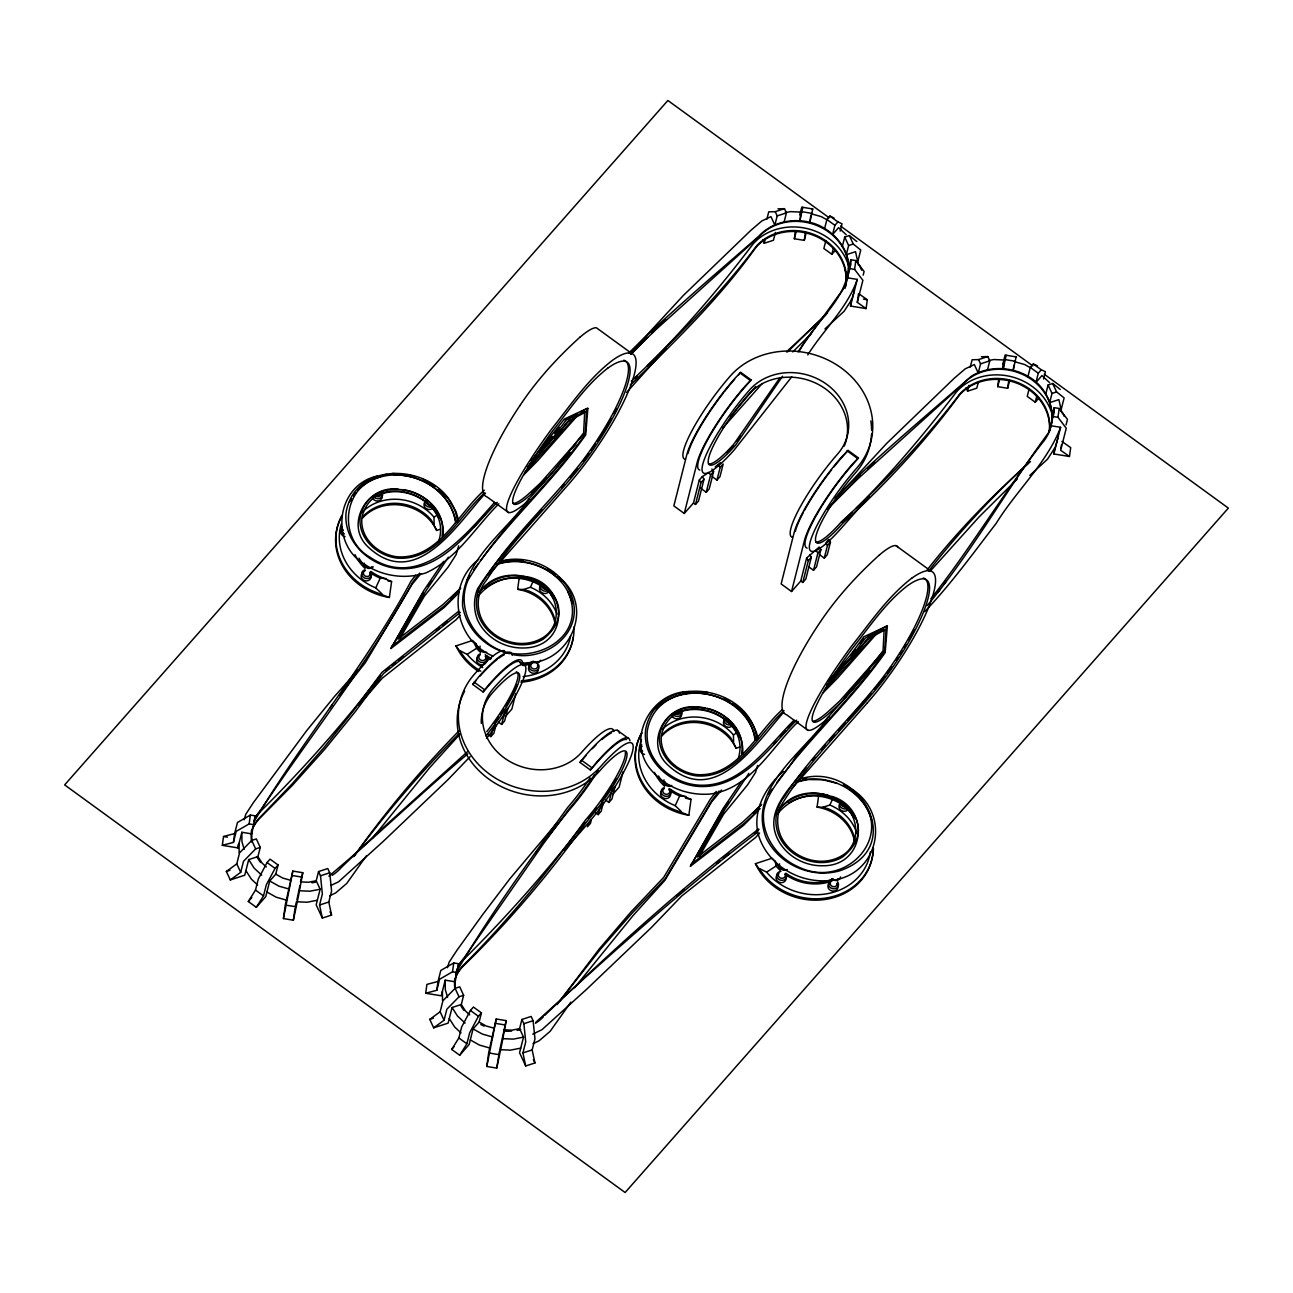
<?xml version="1.0" encoding="UTF-8"?>
<svg xmlns="http://www.w3.org/2000/svg" width="1293" height="1293" viewBox="0 0 1293 1293"><rect width="100%" height="100%" fill="white"/><g stroke="black" fill="none" stroke-linecap="round" stroke-linejoin="round"><path stroke-width="1.5" d="M442.044 536.175C450.287 489.562 370.04 468.373 360.165 517.103C357.805 538.502 377.265 555.958 397.387 558.123C438.036 561.049 458.562 516.44 484.584 492.843M443.143 536.353C445.584 512.917 424.944 491.728 402.22 489.675M741.503 753.964C749.73 707.336 669.483 686.163 659.624 734.893C657.248 756.276 676.708 773.747 696.846 775.897C737.495 778.839 758.021 734.23 784.043 710.633M742.586 754.142C744.833 732.646 727.652 712.976 707.239 708.386M480.786 560.419C513.402 516.634 554.358 479.655 585.697 434.836L587.879 408.346L586.78 408.556L585.212 434.189C549.46 485.538 499.971 526.041 468.05 580.201C458.482 601.584 467.226 627.186 485.344 641.102C520.239 672.893 591.273 641.991 567.789 591.677M776.624 782.879C810.064 737.204 852.62 698.996 885.155 652.609L887.337 626.119L886.238 626.329L884.654 651.963C857.954 689.751 824.982 722.496 795.114 757.698C784.641 775.234 767.783 789.926 763.791 810.663C760.785 834.26 776.091 856.726 797.167 866.326C849.356 893.172 902.983 826.389 849.501 789.393M255.351 815.867L251.796 833.888L241.856 832.272L237.896 847.885L222.315 845.347L223.544 836.506L234.647 833.532L237.443 822.51L250.373 815.059L255.351 815.867L253.945 821.378M222.315 845.347L233.435 842.373L234.647 833.532M237.896 847.885L238.381 844.345M233.435 842.373L236.215 831.351L249.145 823.9L250.373 815.059M283.426 918.563L285.333 904.728L292.832 871.078L302.788 872.71L298.538 895.726L293.366 920.196L283.426 918.563L292.832 871.078M293.366 920.196L295.014 908.332M296.905 899.912L299.976 885.43M341.998 515.325A61.692 54.468 14.2 0 0 374.259 591.693L389.387 597.479L391.585 581.575L381.015 577.082A43.526 38.434 14.2 0 1 371.188 571.587M458.708 963.77L455.168 981.791L445.212 980.175L441.269 995.788L425.688 993.25L426.916 984.409L438.02 981.452L440.816 970.429L453.746 962.962L458.708 963.77L456.849 971.124C489.837 914.749 529.419 860.766 567.643 807.479A55.502 10.764 -54 0 0 590.141 777.869M425.688 993.25L436.808 990.276L438.02 981.452M436.808 990.276L439.588 979.254L452.518 971.803L453.746 962.962M555.182 624.341A43.526 38.434 14.2 0 0 517.636 589.333L519.269 577.389M486.798 1066.466L488.706 1052.631L496.205 1018.997L506.161 1020.613L501.91 1043.645L496.738 1068.099L486.798 1066.466L496.205 1018.997M496.738 1068.099L499.437 1051.193M520.723 1048.138L510.46 1050.142L499.825 1049.657L506.161 1020.613M641.457 733.115A61.692 54.468 14.2 0 0 673.701 809.483L688.846 815.253L691.044 799.349L680.457 794.872A43.526 38.434 14.2 0 1 670.647 789.376M806.266 232.562L804.294 240.369L794.338 238.752L795.437 230.833M785.304 212.618L790.443 211.632L801.078 212.1L799.866 220.941L802.791 207.333L801.773 207.106L799.914 214.46M804.294 240.369L805.394 232.465M810.792 215.495L809.822 222.558L812.747 208.965L811.729 208.723M857.307 302.368L858.52 293.527L867.312 299.75L866.084 308.591L857.307 302.368L862.884 280.322L854.608 269.413L855.821 260.572L850.842 259.764L848.515 268.944M866.084 308.591L850.503 306.037L851.489 298.974M854.334 840.45A43.526 38.434 14.2 0 0 817.079 807.107L818.728 795.179M1009.639 380.465L1007.667 388.272L997.711 386.655L998.81 378.736M988.676 360.537L993.816 359.535L1004.451 360.02L1003.239 368.844L1006.164 355.252L1005.146 355.009L1002.818 364.19M1007.667 388.272L1008.492 382.34M1013.922 365.176L1013.179 370.477L1016.12 356.868L1015.102 356.626M1061.892 441.43L1070.685 447.653L1069.456 456.494L1060.68 450.271L1066.256 428.225L1057.965 417.316L1059.193 408.475L1054.215 407.667L1051.888 416.847M1069.456 456.494L1053.876 453.956L1054.619 448.655M1060.923 448.509L1061.408 444.97M236.781 863.869L226.388 871.466L230.299 879.935L240.692 872.322L236.781 863.869L239.561 852.847L251.731 840.434L256.337 838.931L260.265 847.4L257.937 856.58L262.01 862.997L266.31 866.989M240.692 872.322L243.488 861.3L255.642 848.903L260.265 847.4M257.937 856.58L248.709 859.603L244.749 875.216L230.299 879.935M255.497 890.069L258.293 879.046L267.053 862.56L270.059 859.15L278.076 864.969L275.748 874.149L269.72 881.002L265.76 896.615L256.321 907.33L248.304 901.512L255.497 890.069L263.513 895.887L256.321 907.33M263.513 895.887L266.293 884.865L275.053 868.395L278.076 864.969M302.788 872.71L300.461 881.891L308.494 882.262L316.219 880.743L318.547 871.563L327.776 868.54L329.731 872.775L331.59 890.99L328.794 902.013L331.558 915.072L322.329 918.078L316.187 904.825L320.147 889.212L316.219 880.743M295.289 906.345L296.453 901.754L307.087 902.239L317.351 900.235M322.329 918.078L319.565 905.019L322.361 893.996L320.502 875.797L318.547 871.563M458.158 593.455L444.146 607.532L390.955 648.488L423.797 590.562L443.564 561.388M490.871 736.606L492.908 728.573L495.93 725.147L493.894 733.179L490.871 736.606L487.671 734.279M501.619 724.419L504.82 711.796L507.826 708.37L504.626 720.993L501.619 724.419L498.419 722.092M515.713 693.824L511.866 709.065L505.272 716.548M440.153 1011.772L429.761 1019.385L433.672 1027.838L444.065 1020.242L440.153 1011.772L442.933 1000.75L455.104 988.353L459.71 986.834L463.637 995.303L461.31 1004.483L465.383 1010.9L469.682 1014.908M444.065 1020.242L446.861 1009.219L459.015 996.806L463.637 995.303M461.31 1004.483L452.081 1007.506L448.121 1023.119L433.672 1027.838M458.87 1037.972L461.666 1026.949L470.41 1010.463L473.432 1007.053L481.432 1012.872L479.121 1022.052L473.076 1028.905L469.133 1044.518L459.694 1055.233L451.677 1049.415L458.87 1037.972L466.886 1043.79L459.694 1055.233M466.886 1043.79L469.666 1032.768L478.426 1016.298L481.432 1012.872M519.592 1028.646L521.919 1019.466L531.148 1016.443L533.104 1020.678L534.963 1038.893L532.166 1049.916L534.93 1062.975L525.701 1065.982L519.56 1052.728L523.52 1037.115L519.592 1028.646L511.85 1030.165L503.834 1029.794M525.701 1065.982L522.938 1052.922L525.734 1041.899L523.875 1023.7L521.919 1019.466M594.974 812.311L598.174 814.638L599.79 808.206M608.906 802.452L612.106 789.813L615.112 786.403L611.928 799.026L608.906 802.452L605.706 800.125M684.256 513.466L697.169 462.425A67.527 13.092 -54 0 1 745.285 385.961L751.168 379.932L740.76 372.368L734.877 378.38A67.527 13.092 -54 0 0 686.777 454.845L673.847 505.902L684.256 513.466L693.484 502.993L699.303 480.026L702.309 476.616L708.871 472.446L710.584 475.048L706.22 492.277L699.82 487.606M623.016 771.856L619.153 787.098L612.559 794.581M766.878 219.196L768.737 211.858L775.234 211.68L784.463 208.674L786.419 212.909L784.091 222.089M693.484 502.993L695.489 504.448L701.016 482.628L704.022 479.218L702.309 476.616M704.022 479.218L698.511 501.037L695.489 504.448M775.412 232.465L773.44 240.272L764.211 243.278L765.197 239.383M775.234 211.68L777.19 215.915L774.863 225.111L770.951 216.642L761.787 220.99L750.78 230.429L683.254 295.547L630.919 352.407M711.893 469.02L713.607 471.622L709.243 488.851L706.22 492.277M716.969 480.091L720.153 467.452L723.175 464.042L719.975 476.664L716.969 480.091L712.168 476.6M794.338 238.752L796.326 230.93M800.157 215.786L801.078 212.1M824.578 228.683L826.906 219.503L829.912 216.076L834.017 217.967M825.839 240.676L823.867 248.482L831.868 254.301L835.423 250.292M840.175 231.14L842.034 223.786L837.929 221.895L834.906 225.321L832.579 234.502L838.624 227.665L846.204 234.744M831.868 254.301L833.355 248.45M842.389 246.252L844.717 237.072L849.323 235.568L856.839 241.532M757.617 811.228L743.604 825.322L690.414 866.278L723.24 808.335L740.824 782.41M844.717 237.072L848.628 245.541L846.301 254.721L855.53 251.699L858.423 264.855M850.842 259.764L850.891 264.289L847.303 277.785L857.259 279.401L850.503 306.037M857.97 261.024L860.75 250.002L853.251 244.021L849.323 235.568M863.174 275.15L864.096 271.482L855.821 260.572M791.542 591.499L804.472 540.458A67.527 13.092 -54 0 1 852.572 463.977L858.455 457.964L848.046 450.384L842.163 456.413A67.527 13.092 -54 0 0 794.064 532.878L781.134 583.935L791.542 591.499L800.771 581.026L806.59 558.059L819.18 547.052L820.893 549.654L816.529 566.884L813.523 570.294L808.707 566.803M800.771 581.026L802.775 582.48L808.303 560.661L811.309 557.251L809.612 554.632M811.309 557.251L805.798 579.054L802.775 582.48M813.523 570.294L817.871 553.081L820.893 549.654M819.455 554.616L824.255 558.123L827.455 545.484L830.462 542.058L828.748 539.456L826.744 541.735M830.462 542.058L827.278 554.697L824.255 558.123M970.251 367.115L972.11 359.761L978.607 359.599L987.836 356.577L989.791 360.812L987.464 369.992M978.3 382.324L976.813 388.175L967.584 391.181L969.071 385.33M978.607 359.599L980.563 363.834L978.235 373.014L974.324 364.545L965.144 368.893L954.153 378.332L886.626 443.451L838.22 495.833M997.711 386.655L999.699 378.849M1002.592 367.357L1004.451 360.02M1027.951 376.586L1030.279 367.406L1033.285 363.979L1037.39 365.871M1029.212 388.579L1027.24 396.385L1035.24 402.204L1038.796 398.196M1043.548 379.043L1045.407 371.705L1041.301 369.798L1038.279 373.224L1035.952 382.421L1041.98 375.568L1049.577 382.647M1035.24 402.204L1036.727 396.353M1045.762 394.155L1048.09 384.975L1052.696 383.471L1060.212 389.435M1048.09 384.975L1052.001 393.444L1049.674 402.624L1058.902 399.618L1061.795 412.758M1054.215 407.667L1054.264 412.192L1050.676 425.688L1060.616 427.304L1053.876 453.956M1060.874 410.77L1064.123 397.905L1056.607 391.924L1052.696 383.471M1066.079 424.896L1067.468 419.385L1059.193 408.475M438.472 541.864C454.7 495.445 372.853 467.5 361.911 517.75C359.664 538.195 378.316 554.81 397.533 556.83C438.311 559.336 457.9 513.499 484.293 490.192M458.659 545.872L456.122 554.6L448.218 566.964L424.233 596.315L399.779 638.694M738.481 757.779C751.863 711.926 671.924 686.324 661.37 735.539C659.123 755.969 677.758 772.6 696.975 774.62C737.091 777.222 756.583 732.501 782.443 709.469M757.617 765.408L755.565 772.39L747.661 784.754L723.676 814.089L699.238 856.483M244.135 819.794L245.735 814.348L253.46 802.533L306.586 730.771L334.224 696.814L357.854 670.113M254.026 821.621C302.74 739.483 365.612 665.717 410.98 581.236L415.683 575.175M447.507 967.714L449.107 962.251L456.833 950.436L483.162 913.941L509.959 878.674L557.283 822.461M857.259 279.401C847.465 307.912 823.706 329.586 807.753 354.912M854.463 290.424L851.796 299.507L844.07 311.322L824.982 328.891M1060.616 427.304C1046.877 463.153 1016.314 490.661 996.289 523.212C973.193 553.291 950.856 584.177 924.673 611.702M1057.836 438.327L1055.169 447.41L1047.443 459.241L1029.81 475.452M382.001 593.891L375.73 587.879L380.239 578.133L386.478 578.634M517.636 589.333L523.439 589.511L530.389 587.248L533.379 580.751M681.443 811.681L675.188 805.668L679.682 795.922L685.92 796.423M817.079 807.107L822.898 807.285L829.831 805.022L832.837 798.541M390.955 648.488L423.328 592.388M690.414 866.278L722.787 810.178L728.606 802.274M521.386 664.263A65.604 12.72 -54 0 0 489.11 685.112L483.081 691.949L472.672 684.385L479.008 676.53A67.527 13.092 -54 0 1 512.206 655.147M483.081 691.949L489.417 684.11M626.572 739.548A65.604 12.72 -54 0 0 596.396 763.145L590.368 769.981L579.959 762.417L586.311 754.562A67.527 13.092 -54 0 1 619.492 733.163M590.368 769.981L596.719 762.127A67.527 13.092 -54 0 1 629.901 740.744M448.348 557.186L425.397 591.725L398.002 639.195L443.014 604.526L460.712 588.121M467.258 579.652L469.359 576.355M748.873 773.311L724.84 809.499L697.46 856.968L742.457 822.316L761.642 804.537M768.818 794.144L771.969 789.183M455.605 977.136A50.459 44.56 14.2 0 1 462.054 967.277L462.7 966.307M349.53 501.894L351.567 498.856M353.603 495.817L355.656 492.778M782.491 376.279L735.588 445.099A55.502 10.764 -54 0 1 708.806 457.48A55.502 10.764 -54 0 1 748.372 394.575A55.502 49.005 14.2 0 1 818.663 384.603A55.502 49.005 14.2 0 1 844.264 446.117M799.074 351.664C813.911 321.246 850.244 298.101 848.45 261.752C845.428 244.991 832.967 231.447 817.58 224.772C797.91 216.82 773.473 220.263 758.781 236.247C714.997 274.601 670.307 311.985 628.899 352.941M780.002 377.637L733.988 443.935A55.502 10.764 -54 0 1 708.451 463.896M797.991 351.744L838.624 295.402A50.459 44.56 14.2 0 0 828.748 232.061A50.459 44.56 14.2 0 0 758.555 237.169L656.101 329.456L630.451 354.169M366.372 855.821L346.75 883.426L335.744 892.865L329.634 895.774M570.908 1002.107L550.123 1031.345L539.116 1040.784L533.007 1043.677M353.716 856.661C385.249 811.923 420.694 770.014 458.967 730.917M557.089 1004.564L599.225 948.981L630.596 912.357L663.729 877.365L710.439 799.026L716.306 791.445M519.931 405.549C536.805 380.126 557.461 357.498 580.072 337.085M427.983 586.068L431.474 581.333M354.266 856.014C386.041 812.57 421.373 771.776 459.193 733.503M559.998 1000.75L600.518 949.143L632.164 913.068L665.329 878.529L712.039 800.189L719.07 790.944M552.418 436.484L539.407 452.485M554.681 433.43L559.222 427.32M850.729 655.793L855.271 649.684M859.797 643.591L863.207 639.001M329.99 707.918L332.301 704.798M554.988 438.262L567.223 421.825L585.761 412.031M535.674 852.717L538.001 849.598M852.135 659.139L866.682 639.615L885.22 629.804M737.026 441.075L740.55 436.371M938.055 592.113L940.399 588.978M943.922 584.274L946.25 581.155M419.611 573.171L412.58 582.4C368.893 662.42 311.823 733.664 261.234 809.273A50.459 44.56 14.2 0 0 254.802 819.115M791.736 376.861L734.424 449.689A65.604 12.72 -54 0 1 702.762 464.316A65.604 12.72 -54 0 1 749.536 389.985A55.502 49.005 14.2 0 1 826.744 384.36A55.502 49.005 14.2 0 1 837.605 454.037A65.604 12.72 -54 0 0 792.318 537.338M473.577 569.76L478.378 563.538M1049.156 432.395A50.459 44.56 14.2 0 0 1018.173 383.714A50.459 44.56 14.2 0 0 959.358 395.173C925.125 441.77 885.737 484.358 842.874 523.132A55.502 10.764 -54 0 1 816.093 535.512A55.502 10.764 -54 0 1 855.659 472.608A79.73 70.388 14.2 0 0 871.53 433.898M805.846 767.686C791.187 787.389 764.551 810.145 777.012 837.702C784.883 855.126 803.551 866.116 822.51 865.76C865.373 866.585 871.353 807.753 831.577 796.294M372.4 838.284L429.599 767.767L460.163 733.923M574.561 987.739L632.972 915.67L664.861 880.371L711.57 802.032L721.51 790.039M339.332 695.472L365.402 662.582L412.111 584.242L420.807 573.753M380.19 675.77C342.031 725.389 300.364 772.26 255.707 816.125M546.438 838.672L568.775 810.485A59.543 11.54 -54 0 0 598.126 770.466M584.792 822.138C546.244 872.29 504.222 919.711 459.08 964.045M730.319 416.879L755.565 386.623M928.746 570.94C958.711 532.409 992.167 496.641 1028 463.508M927.162 569.906C958.016 530.55 993.169 494.734 1030.521 461.52M570.213 477.198L577.308 468.519M870.852 693.533L847.772 720.136M874.391 689.201L881.503 680.522A94.939 22.676 -55.3 0 0 884.881 676.013M837.67 671.714L846.026 661.644M722.674 428.096L762.207 383.52M929.926 571.49L979.124 516.877L1017.413 478.927M488.835 574.868L567.562 485.457A100.919 23.807 -55.2 0 0 631.534 383.358A100.919 23.807 -55.2 0 0 612.187 360.521C587.911 379.221 570.73 405.032 551.836 428.743A100.951 15.29 -52.8 0 0 525.103 503.381L554.309 470.377L583.612 433.01L584.711 411.659L565.995 420.209L551.901 439.248L530.178 464.64M911.662 578.246C887.418 596.994 870.189 622.79 851.279 646.532A100.951 15.29 -52.8 0 0 824.546 721.155L853.768 688.167L883.054 650.799L884.153 629.449L865.437 637.982L851.344 657.022L828.328 683.835M451.079 598.611L460.324 588.089M358.743 704.992L382.324 678.146L456.251 619.606L460.114 615.242M564.734 849.921L585.697 826.049A65.604 12.72 -54 0 0 632.455 751.718A65.604 12.72 -54 0 0 600.809 766.345A79.73 70.388 14.2 0 1 489.902 774.41A79.73 70.388 14.2 0 1 474.305 674.332A65.604 12.72 -54 0 1 504.48 650.735M753.173 813.378L761.092 804.359M792.237 788.148L867.021 703.247M485.441 493.199C456.51 525.071 415.409 592.323 367.454 546.341C344.261 523.681 368.036 484.245 398.486 489.352M494.492 502.492C464.51 536.353 419.869 591.014 369.83 557.105C337.101 538.599 342.904 485.231 380.498 476.891M531.164 460.874L564.394 419.045L586.78 408.556M474.369 526.623L486.168 513.24M497.207 502.379C469.569 530.162 440.848 573.187 396.288 568.403C368.861 565.122 342.839 540.975 346.152 511.899C357.159 452.809 451.79 466.207 457.463 522.049M569.696 420.144L527.35 467.08M574.981 417.122L524.942 472.317M498.856 503.785C475.388 527.205 457.124 558.754 426.06 572.831C405.873 579.523 383.229 576.5 365.434 564.879C329.327 544.288 335.776 485.344 377.281 476.002M577.131 415.99L537.84 460.567L523.584 475.064M584.161 433.543L540.118 483.356L528.077 494.411A90.979 13.334 -52.7 0 1 513.111 503.381M564.039 457.674L566.657 454.7M571.894 448.768L575.821 444.307M570.229 452.324L541.719 484.519L529.677 495.575A90.979 13.334 -52.7 0 1 553.065 430.375C570.229 408.863 585.664 385.314 607.629 368.263M541.767 509.781C519.511 535.318 495.801 560.014 477.618 588.751C473.448 598.724 473.561 609.892 477.553 619.913C485.425 637.352 504.092 648.326 523.051 647.987C572.33 648.035 568.597 579.571 522.873 576.29M561.421 487.477L564.039 484.503M248.304 901.512L251.844 897.487M738.335 375.099L740.76 372.368M472.672 684.385L476.293 680.28M751.168 379.932L745.124 386.769A65.604 12.72 -54 0 0 699.836 470.086M715.174 466.935L720.46 462.571M710.584 475.048L713.607 471.622M848.046 450.384L842.018 457.237A65.604 12.72 -54 0 0 833.92 466.854M579.959 762.417L585.988 755.565M858.455 457.964L852.426 464.801A65.604 12.72 -54 0 0 807.139 548.119M600.211 806.59L603.217 803.179L601.18 811.212L598.174 814.638M451.677 1049.415L454.037 1046.732M783.574 712.459C755.112 744.445 714.108 809.531 666.913 764.131C645.11 742.683 664.893 705.154 694.196 706.818M793.934 720.266C766.911 747.241 739.354 789.554 695.893 784.899C669.37 781.764 644.156 758.458 647.357 730.335C658.04 673.168 749.568 686.308 754.999 740.323M828.005 681.621L849.743 655.858L863.837 636.819L886.238 626.329M773.828 744.396L776.446 741.422M780.374 736.962L785.611 731.03M788.229 728.056L794.791 720.621M796.666 720.153C769.012 747.936 740.291 790.977 695.747 786.176C668.319 782.911 642.298 758.765 645.611 729.688C656.618 670.598 751.233 683.981 756.922 739.838M871.741 634.976L826.793 684.87M874.44 634.895L824.384 690.106M798.314 721.559C771.274 747.419 750.861 788.843 710.148 794.047C689.201 795.745 667.818 788.148 653.482 772.6C623.969 742.99 649.49 690.801 689.977 691.577M877.899 632.277L837.282 678.356L823.043 692.854M883.604 651.333L839.561 701.145L827.536 712.201A90.979 13.334 -52.7 0 1 812.57 721.171M881.826 654.646L844.345 697.056M869.688 670.113L841.177 702.309L829.136 713.364A90.979 13.334 -52.7 0 1 852.523 648.149C869.688 626.636 885.107 603.104 907.072 586.052A90.946 21.9 -55.3 0 1 928.002 598.562A90.946 21.9 -55.3 0 1 883.248 680.231C849.808 722.997 808.578 759.605 780.536 806.476C776.689 815.721 776.786 826.049 780.471 835.326C790.185 857.695 819.907 868.379 841.258 856.063C862.059 844.749 859.489 813.491 839.868 802.323C819.649 788.746 791.623 795.437 777.206 814.412M812.408 760.268L815.026 757.294M821.572 749.859L825.5 745.398M829.427 740.937L834.68 734.99M838.607 730.529L845.153 723.094M478.717 559.352C445.245 585.147 454.344 640.407 492.892 656.02M665.911 348.657L626.539 392.506M869.284 496.56L841.711 527.722A65.604 12.72 -54 0 1 810.064 542.349A65.604 12.72 -54 0 1 856.823 468.001A79.73 70.388 14.2 0 0 841.226 367.939A79.73 70.388 14.2 0 0 730.319 376.004A65.604 12.72 -54 0 0 685.031 459.306M783.332 771.323C763.468 788.73 749.164 816.659 761.318 842.6C772.454 866.746 798.638 881.616 824.95 880.808C881.503 880.436 894.934 806.153 843.262 784.899M759.573 833.015L755.71 837.395L681.783 895.936L651.413 927.501L586.699 989.226L541.912 1029.745L532.748 1034.109M546.115 477.893L531.811 492.455M631.34 381.112C675.512 338.669 719.425 295.564 756.227 246.349A50.459 44.56 14.2 0 1 817.031 235.762A50.459 44.56 14.2 0 1 845.299 287.385M634.815 378.704L637.433 375.891M630.321 385.088C674.898 341.74 719.765 298.182 755.985 247.27A50.459 44.56 14.2 0 1 816.804 236.684A50.459 44.56 14.2 0 1 845.056 288.307M930.798 598.885C970.316 548.975 1002.867 493.667 1041.996 443.305A50.459 44.56 14.2 0 0 1032.121 379.964A50.459 44.56 14.2 0 0 961.927 385.072L859.473 477.359L829.54 506.193M927.146 605.69C972.207 551.578 1006.778 489.223 1048.671 432.541C1057.302 413.518 1048.785 390.858 1032.347 379.059C1014.666 366.565 989.937 364.771 971.318 376.295C925.449 416.33 878.626 455.411 835.133 498.08M470.119 756.631L448.041 779.598L383.326 841.323L338.54 881.842L330.895 885.463M631.049 354.33L647.567 337.344M651.688 333.093L665.669 319.355M827.552 509.313L860.621 475.436M787.631 351.858L827.536 312.841M647.276 365.919C685.549 328.034 720.54 286.949 753.027 244.021A54.5 48.116 14.2 0 1 807.85 228.764A54.5 48.116 14.2 0 1 849.162 267.974M842.212 522.372L852.039 512.4M856.257 508.117C892.477 471.945 925.465 432.686 956.4 391.941A54.5 48.116 14.2 0 1 1010.221 376.441A54.5 48.116 14.2 0 1 1052.049 414.099M462.054 967.277C508.101 922.701 549.687 873.664 586.86 821.459A55.502 10.764 -54 0 0 626.426 758.555A55.502 10.764 -54 0 0 599.645 770.935A79.73 70.388 14.2 0 1 495.623 783.526A79.73 70.388 14.2 0 1 464.607 691.189M792.771 351.922L811.212 333.707M786.532 351.955L825.661 314.975M754.805 833.468L759.007 829.314M867.635 468.616L874.65 461.811M544.676 1015.409C611.912 950.856 680.894 887.903 755.274 831.625L758.199 828.975M676.675 896.033L684.013 889.519M879.515 554.859C856.92 575.272 836.264 597.916 819.374 623.323A100.951 23.824 -55.2 0 0 786.71 714.819L808.141 730.416M459.257 592.162L444.614 605.69L391.423 646.662M760.171 808.578L744.057 823.479L690.882 864.435M458.74 611.201L381.888 672.392L353.652 710.52L323.719 747.839L292.089 783.897L258.907 818.453A50.459 44.56 14.2 0 0 252.474 828.312M479.25 592.614C510.428 547.86 593.471 599.079 543.028 639.308C520.723 652.222 489.594 641.15 479.396 617.763C474.046 604.914 476.083 589.705 484.972 578.925C512.464 535.819 550.963 501.506 582.189 461.278A90.946 21.9 -55.3 0 0 623.792 360.197M778.709 810.388C809.887 765.65 892.93 816.869 842.486 857.081C820.182 869.995 789.053 858.94 778.839 835.537C773.489 822.704 775.541 807.479 784.415 796.714C811.907 753.593 850.406 719.28 881.648 679.067A90.946 21.9 -55.3 0 0 923.234 577.971M460.324 612.381L383.488 673.556L355.042 711.942L324.688 749.31L292.493 785.207L258.681 819.374A50.459 44.56 14.2 0 0 253.105 827.488M477.764 596.639C492.471 578.052 519.996 570.698 540.426 584.549C560.031 595.717 562.617 626.96 541.799 638.289C520.449 650.589 490.726 639.922 481.012 617.553C475.905 605.237 477.86 590.675 486.362 580.363C513.919 537.161 552.483 502.751 583.789 462.441A90.946 21.9 -55.3 0 0 628.543 380.788A90.946 21.9 -55.3 0 0 607.597 368.311M480.527 590.772C490.58 579.409 506.096 574.286 521.014 575.854M484.875 588.509C503.333 572.654 533.67 575.66 549.945 593.342M779.986 808.545C792.124 794.791 812.489 790.039 829.718 795.858M467.775 751.443L375.552 834.567L341.304 867.506A50.459 44.56 14.2 0 1 332.139 875.377M467.904 753.754C420.694 793.417 376.15 836.91 328.907 876.088M958.452 395.965L959.358 395.173M535.738 1022.359C607.629 957.111 679.471 891.556 756.874 832.789M358.129 490.063C388.934 458.773 449.463 479.121 455.54 522.534M656.117 709.049C686.599 676.643 748.275 696.571 755.532 740M386.138 670.485L389.29 667.996M392.425 665.507L395.577 663.018M398.729 660.529L403.448 656.796M436.468 630.628L439.62 628.139M442.772 625.65L447.491 621.917M717.049 863.368L720.201 860.863M723.353 858.374L729.64 853.396M361.862 512.481A46.548 41.101 14.2 0 1 433.995 517.152L437.147 515.099M460.356 650.896L467.145 654.371L476.616 648.246L475.776 643.575L472.559 640.455L455.96 645.886L464.429 657.28A61.692 54.468 14.2 0 0 480.802 671.196M662.63 728.961A46.548 41.101 14.2 0 1 733.438 734.925L736.606 732.889M759.815 868.67L766.604 872.145L776.075 866.019L775.234 861.364L772.018 858.245L755.403 863.676L763.872 875.054A61.692 54.468 14.2 0 0 831.415 896.938A61.692 54.468 14.2 0 0 873.438 848.434M788.714 802.985C809.887 789.376 841.872 796.068 854.35 818.372M564.879 419.692L577.26 413.582M580.799 411.837L587.879 408.346M867.878 635.736L887.337 626.119M777.19 215.915L786.419 212.909M980.563 363.834L989.791 360.812M374.873 496.754C397.29 484.552 428.161 495.364 438.957 518.267M672.699 715.239C696.022 701.695 728.638 713.17 739.354 737.656M848.628 245.541L853.251 244.021M362.315 518.331A43.526 38.434 14.2 0 1 436.662 530.437L440.347 529.225M1052.001 393.444L1056.607 391.924M226.388 871.466L229.992 870.286M320.502 875.797L329.731 872.775M661.774 736.105A43.526 38.434 14.2 0 1 736.105 748.227L739.806 747.015M319.565 905.019L328.794 902.013M429.761 1019.385L433.365 1018.205M523.875 1023.7L533.104 1020.678M522.938 1052.922L532.166 1049.916M499.841 561.437C530.162 552.515 567.385 571.199 573.672 603.298C579.684 637.32 542.187 661.984 511.333 654.242M496.819 564.184C527.027 553.743 565.057 571.49 572.249 603.589M497.627 564.168C519.899 557.315 545.371 564.588 561.178 581.608M799.284 779.226C858.536 759.33 909.173 847.044 839.658 870.819C811.115 878.901 778.257 864.37 765.909 837.201C747.273 788.116 805.07 751.508 828.571 716.758L829.039 717.098M796.262 781.958C827.132 771.21 865.68 790.379 872.274 823.156M795.292 782.362L807.818 779.534L822.671 779.744L837.056 783.348M501.474 561.534L507.228 560.241L523.164 560.499M802.84 778.887L806.687 778.03M320.147 889.212L309.884 891.216L299.233 890.732M523.52 1037.115L513.256 1039.119L502.605 1038.635M382.954 475.048L386.736 474.434M777.966 208.836L784.463 208.674M981.339 356.739L987.836 356.577M802.193 211.761L812.133 213.377M1005.566 359.664L1015.506 361.28M392.409 473.48L398.309 473.917M519.608 662.582C567.158 669.499 598.384 606.934 558.188 576.678M701.679 691.997L707.578 692.434M393.557 474.984C421.098 474.078 449.77 492.488 455.524 520.303M696.07 706.98L705.428 707.788M802.791 207.333L812.747 208.965M849.63 268.605L854.608 269.413M863.417 299.103L867.312 299.75M1006.164 355.252L1016.12 356.868M1053.003 416.508L1057.965 417.316M249.145 823.9L254.123 824.708M223.544 836.506L227.439 837.153M292.218 875.506L302.174 877.123M285.801 905.132L295.758 906.749M452.518 971.803L457.496 972.611M495.591 1023.41L505.547 1025.026M489.174 1053.035L499.13 1054.668M811.034 213.733L821.346 216.658L827.52 220.117M1014.407 361.636L1024.719 364.561L1030.893 368.02M523.439 589.511L528.902 591.063A43.526 38.434 14.2 0 1 555.537 622.951M822.898 807.285L828.36 808.836A43.526 38.434 14.2 0 1 854.98 840.741M290.505 880.274L282.731 878.06L275.748 874.149M289.293 889.115L278.981 886.174L269.72 881.002M286.496 900.138L276.185 897.197L266.924 892.025M493.878 1028.177L486.103 1025.963L479.121 1022.052M492.665 1037.018L482.354 1034.077L473.076 1028.905M489.869 1048.041L479.558 1045.116L470.296 1039.928M408.119 474.66L413.825 476.471M509.555 653.676C486.362 648.65 466.482 629.723 462.603 605.964C460.793 561.663 505.951 531.52 529.112 498.985L529.58 499.324M547.278 568.92L555.327 574.157M826.906 219.503L834.906 225.321M1030.279 367.406L1038.279 373.224M423.328 479.477L435.272 486.621M724.484 698.268L729.608 701.339M733.018 703.376C745.221 711.344 754.934 724.048 758.086 738.432M829.912 216.076L837.929 221.895M1033.285 363.979L1041.301 369.798M829.169 217.79L667.883 100.482L64.65 784.899L625.117 1192.518L1228.35 508.101L1044.243 374.21M840.579 226.081L1032.832 365.903M739.774 372.804L750.182 380.384M847.077 450.837L857.485 458.417M631.42 353.248L596.477 327.824A100.919 15.29 -52.8 0 0 580.04 337.134M895.92 545.614L930.879 571.037M508.682 512.642L487.235 497.045A100.951 23.824 -55.2 0 1 519.931 405.549M617.343 730.319L627.751 737.883M474.111 682.106L484.519 689.67M581.397 760.122L591.806 767.703M267.053 862.56L275.053 868.395M470.41 1010.463L478.426 1016.298M465.076 1023.086L457.48 1016.007L452.081 1007.506M461.019 1032.929L454.7 1027.03L449.285 1018.528M261.703 875.167L254.107 868.088L248.709 859.603M257.646 885.01L251.327 879.111L245.912 870.625M438.375 489.013L448.138 498.613L456.057 511.689L458.627 520.643M550.931 594.796L553.905 599.144M825.742 542.882L827.455 545.484M816.158 550.479L817.871 553.081M806.59 558.059L808.303 560.661M718.455 464.85L720.153 467.452M699.303 480.026L701.016 482.628M736.105 748.227L730.723 737.834A43.526 38.434 14.2 0 0 662.129 734.731M775.234 861.364L778.095 865.874A43.526 38.434 14.2 0 0 780.536 868.557M436.662 530.437L431.28 520.061A43.526 38.434 14.2 0 0 362.67 516.958M475.776 643.575L478.636 648.084A43.526 38.434 14.2 0 0 481.093 650.783M1062.701 413.065L1064.268 416.443M966.049 387.868L967.584 391.181M859.328 265.162L861.671 270.237M844.879 269.881L846.446 273.259M762.676 239.965L764.211 243.278M533.395 1059.662L534.93 1062.975M455.104 988.353L459.015 996.806M330.022 911.759L331.558 915.072M251.731 840.434L255.642 848.903M447.588 997.178L445.309 989.711L445.212 980.175M244.215 849.275L241.936 841.808L241.856 832.272M733.438 734.925L733.6 742.344M433.995 517.152L434.141 524.554M455.136 978.785L455.249 988.983M442.432 991.198L442.529 1000.734M251.747 829.363L251.876 841.08M239.06 843.295L239.157 852.83M911.646 578.294A100.919 23.807 -55.2 0 1 930.992 601.132A100.919 23.807 -55.2 0 1 867.021 703.247M879.482 554.907A100.919 15.29 -52.8 0 1 897.908 547.424M914.199 629.756A94.939 22.676 -55.3 0 1 908.656 639.793M905.892 644.496A94.939 22.676 -55.3 0 1 903.969 647.664M901.997 650.864A94.939 22.676 -55.3 0 1 899.976 654.064M897.924 657.232A94.939 22.676 -55.3 0 1 895.855 660.4M891.572 666.687A94.939 22.676 -55.3 0 1 887.127 672.942M543.335 1016.864A50.459 44.56 14.2 0 1 535.512 1023.28M520.74 1029.632A50.459 44.56 14.2 0 1 517.135 1030.392M511.624 1031.087A50.459 44.56 14.2 0 1 504.141 1031.119M484.164 1026.141A50.459 44.56 14.2 0 1 480.786 1024.476M464.025 1010.431A50.459 44.56 14.2 0 1 460.987 1006.019M454.748 987.965A50.459 44.56 14.2 0 1 454.894 978.187M455.605 974.372A50.459 44.56 14.2 0 1 464.607 957.176L543.125 844.151L569.243 808.658A55.502 10.764 -54 0 0 594.57 774.636M455.847 976.215A50.459 44.56 14.2 0 1 462.28 966.372C507.341 921.279 548.167 872.112 585.26 820.295A55.502 10.764 -54 0 0 625.343 752.138M616.211 778.628A59.543 11.54 -54 0 1 613.06 783.881M611.961 785.643A59.543 11.54 -54 0 1 601.245 801.466M596.59 807.721A59.543 11.54 -54 0 1 594.23 810.759M593.067 812.246A59.543 11.54 -54 0 1 588.299 818.049M613.868 731.531A65.604 12.72 -54 0 0 581.591 752.364A55.502 49.005 14.2 0 1 504.367 757.989A55.502 49.005 14.2 0 1 493.506 688.312A65.604 12.72 -54 0 1 525.734 670.873A65.604 12.72 -54 0 1 486.507 738.4M485.861 735.976A55.502 10.764 -54 0 0 519.592 678.324A55.502 10.764 -54 0 0 492.358 692.903A55.502 49.005 14.2 0 0 481.271 723.369M516.279 671.778A55.502 10.764 -54 0 1 486.766 731.66M516.958 685.015A59.543 11.54 -54 0 1 505.773 705.849M503.688 709.162A59.543 11.54 -54 0 1 500.585 713.93M498.419 717.114A59.543 11.54 -54 0 1 493.958 723.433M315.573 882.133A50.459 44.56 14.2 0 1 311.936 882.78M260.653 862.512A50.459 44.56 14.2 0 1 256.725 856.58M251.634 842.002A50.459 44.56 14.2 0 1 251.521 830.284M616.454 408.685A94.939 22.676 -55.3 0 1 613.868 413.631M611.104 418.641A94.939 22.676 -55.3 0 1 609.197 422.003M608.292 423.554A94.939 22.676 -55.3 0 1 597.431 441.042M595.346 444.178A94.939 22.676 -55.3 0 1 591.014 450.465M588.8 453.601A94.939 22.676 -55.3 0 1 583.175 461.262M733.519 445.762A59.543 11.54 -54 0 1 727.022 452.809M870.835 420.888A79.73 70.388 14.2 0 1 871.595 430.181M815.738 541.929A55.502 10.764 -54 0 0 841.274 521.952C884.202 482.79 924.285 440.46 959.6 394.268A50.459 44.56 14.2 0 1 1018.399 382.793A50.459 44.56 14.2 0 1 1049.383 431.474M795.243 531.568A65.604 12.72 -54 0 1 803.325 512.464M804.278 510.687A65.604 12.72 -54 0 1 831.609 469.763M687.957 453.552A65.604 12.72 -54 0 1 723.175 393.201M724.322 391.731A65.604 12.72 -54 0 1 734.715 379.205M479.978 676.11A65.604 12.72 -54 0 1 497.288 659.301M498.823 658.137A65.604 12.72 -54 0 1 504.222 654.824M832.466 879.095A43.526 38.434 14.2 0 1 786.144 873.373M830.591 881.535A46.548 41.101 14.2 0 1 784.689 874.052M780.099 870.27A46.548 41.101 14.2 0 1 776.075 866.019M829.831 805.022A46.548 41.101 14.2 0 1 857.081 833.775M873.098 847.998A61.692 54.468 14.2 0 1 824.304 899.589A61.692 54.468 14.2 0 1 755.403 863.676M870.351 851.893A58.67 51.801 14.2 0 1 828.086 893.56A58.67 51.801 14.2 0 1 766.604 872.145M848.612 808.723A5.043 4.461 14.2 0 1 841.501 810.566A5.043 4.461 14.2 0 1 839.965 803.89M836.894 884.056A5.043 4.461 14.2 0 1 836.021 890.311A5.043 4.461 14.2 0 1 828.991 889.164A5.043 4.461 14.2 0 1 829.847 882.909M785.675 876.654A5.043 4.461 14.2 0 1 783.429 882.246A5.043 4.461 14.2 0 1 776.867 880.371A5.043 4.461 14.2 0 1 777.982 874.456M837.476 881.761A5.043 4.461 14.2 0 1 836.248 888.21A5.043 4.461 14.2 0 1 829.088 886.174A5.043 4.461 14.2 0 1 831.561 880.08M785.594 873.308A5.043 4.461 14.2 0 1 783.994 879.951A5.043 4.461 14.2 0 1 776.883 876.993A5.043 4.461 14.2 0 1 780.956 871.385M847.626 808.206A5.043 4.461 14.2 0 1 839.9 802.581M681.201 712.831A5.043 4.461 14.2 0 1 678.534 718.569A5.043 4.461 14.2 0 1 671.972 715.853M732.452 725.696A5.043 4.461 14.2 0 1 725.438 726.213A5.043 4.461 14.2 0 1 724.452 719.878M670.517 793.789A5.043 4.461 14.2 0 1 664.311 798.428A5.043 4.461 14.2 0 1 661.563 791.235M644.528 754.433A5.043 4.461 14.2 0 1 642.055 746.32M688.846 815.253A61.692 54.468 14.2 0 1 642.007 732.937M691.044 799.349A43.526 38.434 14.2 0 1 685.484 798.104M391.585 581.575A43.526 38.434 14.2 0 1 387.884 580.816M573.187 637.352A61.692 54.468 14.2 0 1 520.901 682.203M478.749 671.52A61.692 54.468 14.2 0 1 455.96 645.886M389.387 597.479A61.692 54.468 14.2 0 1 341.643 516.715M382.098 496.205A5.043 4.461 14.2 0 1 372.513 498.064M433.01 507.923A5.043 4.461 14.2 0 1 425.979 508.424A5.043 4.461 14.2 0 1 424.993 502.104M370.057 573.817A5.043 4.461 14.2 0 1 369.2 580.072A5.043 4.461 14.2 0 1 362.153 578.925A5.043 4.461 14.2 0 1 363.026 572.67M345.069 536.66A5.043 4.461 14.2 0 1 341.675 529.322M548.507 591.919A5.043 4.461 14.2 0 1 540.991 592.032A5.043 4.461 14.2 0 1 541.428 585.309M485.618 663.293A5.043 4.461 14.2 0 1 478.604 663.794A5.043 4.461 14.2 0 1 477.618 657.458M486.572 660.012A5.043 4.461 14.2 0 1 486.265 662.307M538.454 669.629A5.043 4.461 14.2 0 1 531.601 672.877A5.043 4.461 14.2 0 1 529.484 665.911M478.297 649.458A43.526 38.434 14.2 0 1 475.113 645.11M675.188 805.668A58.67 51.801 14.2 0 1 641.49 739.644M679.682 795.922A46.548 41.101 14.2 0 1 669.176 790.039M664.602 786.273A46.548 41.101 14.2 0 1 654.436 772.39M665.038 784.56A43.526 38.434 14.2 0 1 658.476 775.978M573.947 627.04A61.692 54.468 14.2 0 1 521.241 680.829M365.58 566.77A43.526 38.434 14.2 0 1 359.018 558.204M380.239 578.133A46.548 41.101 14.2 0 1 369.717 572.266M365.143 568.484A46.548 41.101 14.2 0 1 354.977 554.6M375.73 587.879A58.67 51.801 14.2 0 1 341.417 523.713M533.007 661.321A43.526 38.434 14.2 0 1 522.437 664.295M491.421 658.622A43.526 38.434 14.2 0 1 486.701 655.599M531.132 663.745A46.548 41.101 14.2 0 1 523.455 665.572M490.289 659.511A46.548 41.101 14.2 0 1 485.231 656.262M480.657 652.496A46.548 41.101 14.2 0 1 476.616 648.246M530.389 587.248A46.548 41.101 14.2 0 1 557.041 614.223M570.601 636.011A58.67 51.801 14.2 0 1 523.051 676.595M482.709 667.608A58.67 51.801 14.2 0 1 467.145 654.371M787.292 869.478A5.043 4.461 14.2 0 1 779.55 863.853M840.579 876.88A5.043 4.461 14.2 0 1 831.658 878.626M846.091 806.767A3.54 3.119 14.2 0 1 841.242 803.244M837.169 883.361A3.54 3.119 14.2 0 1 832.821 886.61A3.54 3.119 14.2 0 1 830.898 881.584M831.528 881.034A3.54 3.119 14.2 0 1 832.32 880.662M838.236 878.804A3.54 3.119 14.2 0 1 837.589 879.353M833.322 879.159A3.54 3.119 14.2 0 1 832.66 878.545M785.304 874.925A3.54 3.119 14.2 0 1 780.94 878.157A3.54 3.119 14.2 0 1 779.016 873.131M784.512 869.607A3.54 3.119 14.2 0 1 783.59 869.559M782.718 869.316A3.54 3.119 14.2 0 1 781.263 868.266M669.16 788.439A5.043 4.461 14.2 0 1 669.564 795.324A5.043 4.461 14.2 0 1 661.935 794.08A5.043 4.461 14.2 0 1 664.182 787.615M669.079 789.376A3.54 3.119 14.2 0 1 668.481 793.757A3.54 3.119 14.2 0 1 663.551 792.948A3.54 3.119 14.2 0 1 664.149 788.585M642.702 751.152A5.043 4.461 14.2 0 1 641.716 744.816M729.705 722.949A3.54 3.119 14.2 0 1 725.955 718.455M730.998 724.726A5.043 4.461 14.2 0 1 724.387 718.569M669.887 785.433A3.54 3.119 14.2 0 1 668.093 785.562M666.412 784.867A3.54 3.119 14.2 0 1 665.75 784.253M665.281 783.526A3.54 3.119 14.2 0 1 665.038 781.893M671.778 785.481A5.043 4.461 14.2 0 1 664.036 779.857M680.813 711.102A3.54 3.119 14.2 0 1 674.574 713.138M681.783 710.536A5.043 4.461 14.2 0 1 673.217 714.593M485.214 654.662A5.043 4.461 14.2 0 1 485.618 661.531A5.043 4.461 14.2 0 1 477.99 660.303A5.043 4.461 14.2 0 1 480.236 653.838M537.468 664.78A3.54 3.119 14.2 0 1 535.884 668.691A3.54 3.119 14.2 0 1 531.294 667.398A3.54 3.119 14.2 0 1 532.086 663.244M540.797 660.206A5.043 4.461 14.2 0 1 533.136 661.709M537.08 663.099A5.043 4.461 14.2 0 1 537.484 669.984A5.043 4.461 14.2 0 1 529.871 668.74A5.043 4.461 14.2 0 1 532.102 662.291M370.638 571.522A5.043 4.461 14.2 0 1 369.41 577.971A5.043 4.461 14.2 0 1 362.266 575.951A5.043 4.461 14.2 0 1 364.723 569.841M546.632 588.994A3.54 3.119 14.2 0 1 541.783 585.454M548.184 590.416A5.043 4.461 14.2 0 1 540.442 584.792M370.331 573.122A3.54 3.119 14.2 0 1 365.984 576.371A3.54 3.119 14.2 0 1 364.06 571.344M364.707 570.795A3.54 3.119 14.2 0 1 365.483 570.423M431.135 504.981A3.54 3.119 14.2 0 1 426.496 500.682M486.701 652.238A5.043 4.461 14.2 0 1 480.091 646.08M485.602 656.327A3.54 3.119 14.2 0 1 484.018 660.254A3.54 3.119 14.2 0 1 479.428 658.945A3.54 3.119 14.2 0 1 480.204 654.808M538.13 661.563A3.54 3.119 14.2 0 1 537.355 661.935M535.544 662.064A3.54 3.119 14.2 0 1 533.864 661.37M381.354 493.328A3.54 3.119 14.2 0 1 375.778 495.962M382.324 492.762A5.043 4.461 14.2 0 1 373.758 496.819M343.211 530.308A3.54 3.119 14.2 0 1 342.968 529.5M344.391 534.009A5.043 4.461 14.2 0 1 342.257 527.027M432.67 506.403A5.043 4.461 14.2 0 1 424.928 500.779M484.148 651.785A3.54 3.119 14.2 0 1 482.467 651.09M481.804 650.476A3.54 3.119 14.2 0 1 481.335 649.749M427.708 501.619A5.043 4.461 14.2 0 1 426.771 500.747M371.867 566.722A3.54 3.119 14.2 0 1 370.428 567.643M369.556 567.821A3.54 3.119 14.2 0 1 366.953 567.077M366.291 566.463A3.54 3.119 14.2 0 1 365.838 565.736M373.241 566.9A5.043 4.461 14.2 0 1 364.254 563.182M592.291 748.712A65.604 12.72 -54 0 1 595.879 745.075M601.859 739.564A65.604 12.72 -54 0 1 611.508 732.856M489.417 684.11A67.527 13.092 -54 0 1 522.631 665.475M588.299 823.366L587.426 826.809L590.448 823.399L591.321 819.956L588.299 823.366"/></g></svg>
